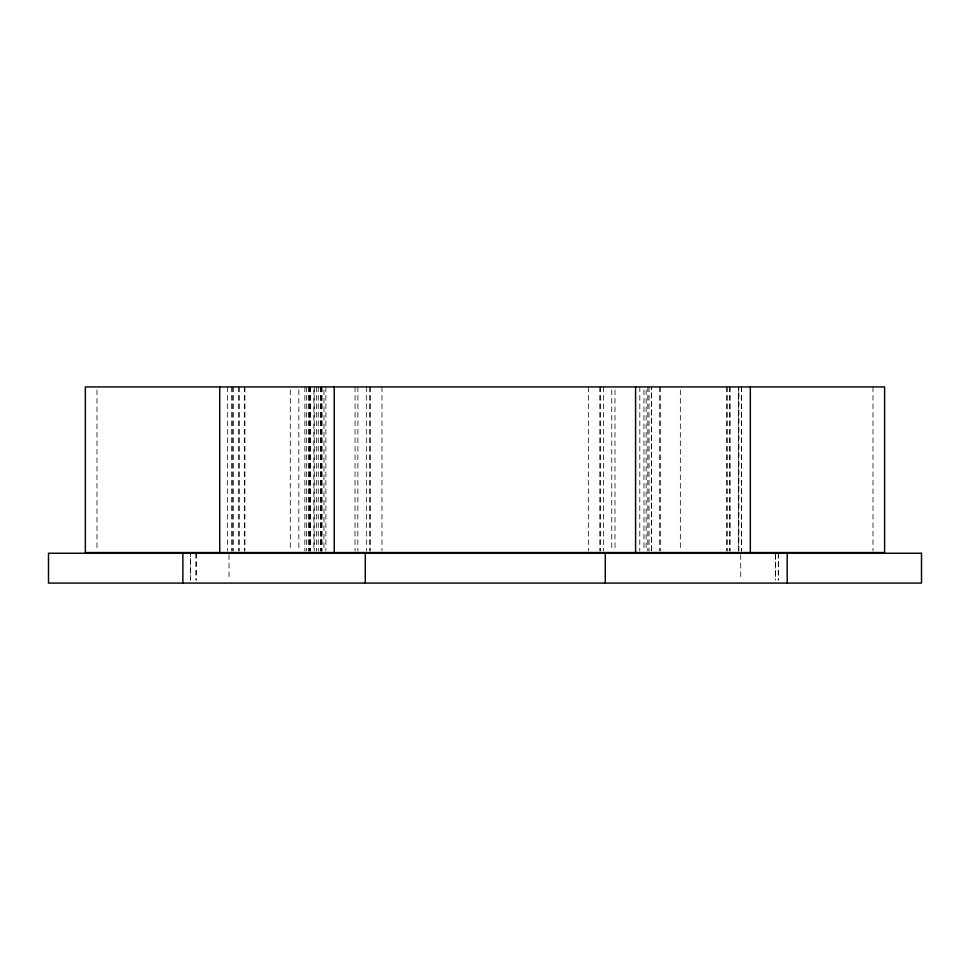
<?xml version="1.0" encoding="UTF-8"?>
<svg xmlns="http://www.w3.org/2000/svg" width="970" height="970" viewBox="0 0 970 970"><rect width="100%" height="100%" fill="white"/><g stroke="black" fill="none" stroke-linecap="round" stroke-linejoin="round"><path stroke-width="0.73" stroke-dasharray="4.85 3.64" d="M872.988 386.921L872.988 551.033M778.522 553.252L778.522 580.096M778.255 553.252L778.267 580.096M775.6 554.743L775.6 580.096M775.333 553.252L775.333 580.096M741.626 386.921L741.626 551.033M741.419 386.921L741.419 551.033M740.728 554.743L740.728 580.096M738.473 386.921L738.473 551.033M729.986 386.921L729.986 551.033M729.804 386.921L729.804 551.033M727.112 386.921L727.112 551.033M726.845 386.921L726.845 551.033M680.334 389.928L680.334 551.033M660.703 386.921L660.703 551.033M659.43 386.921L659.43 551.033M649.027 386.921L649.027 551.033M647.814 386.921L647.814 551.033M646.129 389.928L646.129 551.033M643.947 389.928L643.947 551.033M639.836 386.921L639.776 551.033M614.992 389.928L614.992 551.033M611.755 389.928L611.755 551.033M603.376 386.921L603.376 551.033M600.127 386.921L600.127 551.033M600.042 386.921L600.042 551.033M588.438 386.921L588.438 551.033M381.962 386.921L381.962 551.033M370.358 386.921L370.358 551.033M369.521 386.921L369.521 551.033M366.66 386.921L366.66 551.033M357.894 386.921L357.821 551.033M355.044 386.921L355.044 551.033M325.871 386.921L325.871 551.033M323.944 389.928L323.944 551.033M321.967 386.921L321.967 551.033M321.749 386.921L321.749 551.033M321.228 386.921L321.228 551.033M320.827 386.921L320.827 551.033M320.391 386.921L320.391 551.033M318.257 386.921L318.257 551.033M316.511 386.921L316.511 551.033M314.231 386.921L314.231 551.033M313.868 389.928L313.868 551.033M310.339 386.921L310.339 551.033M310.097 386.921L310.097 551.033M309.6 386.921L309.6 551.033M309.139 386.921L309.139 551.033M308.763 386.921L308.763 551.033M306.641 386.921L306.641 551.033M304.859 386.921L304.859 551.033M298.845 389.928L298.845 551.033M290.297 389.928L290.297 551.033M244.913 386.921L244.913 551.033M244.331 386.921L244.331 551.033M238.996 386.921L238.996 551.033M238.935 386.921L238.935 551.033M233.297 386.921L233.297 551.033M232.654 386.921L232.654 551.033M231.345 386.921L231.345 551.033M229.017 554.743L229.017 580.096M227.344 386.921L227.356 551.033M196.425 553.252L196.425 580.096M195.831 553.252L195.831 580.096M96.964 389.928L96.964 551.033M738.776 551.033L738.776 386.921L738.716 551.033M651.476 551.033L651.476 386.921L651.391 551.033M190.508 580.096L190.496 553.252L190.459 580.096"/><path stroke-width="1.45" d="M219.329 552.536L85.348 552.536L85.348 386.921L884.604 386.921L884.604 552.536L219.729 552.536L219.729 386.921M787.191 553.252L787.191 583.079M750.331 386.921L750.331 552.536M635.58 386.921L635.58 552.536M605.268 553.252L605.268 583.079M365.266 553.252L365.266 583.079M334.238 386.921L334.238 552.536M182.881 553.252L182.881 583.079M921.5 553.252L48.5 553.252L48.5 583.079L921.5 583.079L921.5 553.252"/></g></svg>
